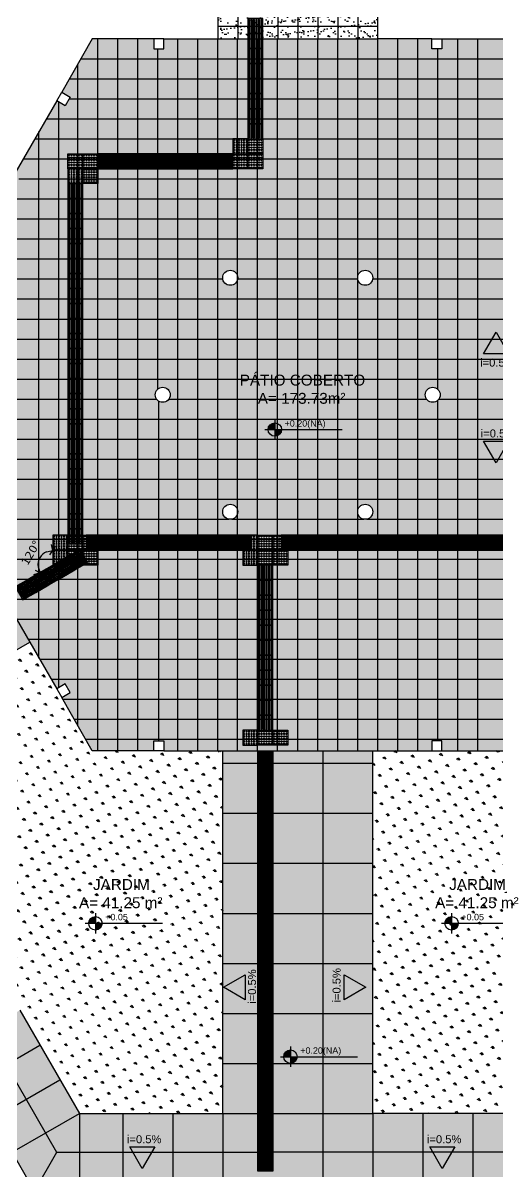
# Model space of a CAD drawing. Header units: millimetres. Extents: x 302 to 436, y 121 to 202.
# Drawn here: x 368.64 to 378.12, y 159.71 to 182.66 of the extents above; entities that cross this region are included whole.
import ezdxf

# ---------------------------------------------------------------- set-up
doc = ezdxf.new("R2010")
doc.units = ezdxf.units.MM
doc.linetypes.add('HIDDEN', pattern=[9.525, 6.35, -3.175])
for name, color, linetype in [('A-PARED', 5, 'Continuous'), ('A-PILAR', 6, 'Continuous'), ('A-PISOS', 2, 'Continuous'), ('A-PISOS-NIVEL', 1, 'Continuous'), ('AR-HACH', 252, 'Continuous'), ('AR-VEGETAÇÃO_árvores', 96, 'HIDDEN'), ('ARQ-CTA-1_075', 1, 'Continuous'), ('ARQ-CTA-1_100', 1, 'Continuous'), ('ARQ-PIS-VISTA', 8, 'Continuous'), ('ARQ-SMB-1_100', 1, 'Continuous'), ('ARQ-TXT-1_025', 6, 'Continuous'), ('ARQ-TXT-1_050', 2, 'Continuous'), ('ARQ-TXT-1_100', 2, 'Continuous'), ('ARQ_PISOTÁTIL', 8, 'Continuous')]:
    doc.layers.add(name, color=color, linetype=linetype)
doc.styles.add('ESC-50-A20', font='arial.ttf', dxfattribs={"height": 0.1})
doc.styles.add('FNDE Texto Cota 0050', font='verdana.ttf', dxfattribs={"height": 0.08})
doc.styles.add('FNDE Texto Cota 0100', font='verdana.ttf', dxfattribs={"height": 0.16})
doc.dimstyles.new('FNDE 1-0100', dxfattribs={"dimscale": 2.5, "dimtxt": 0.16, "dimasz": 0.05, "dimexe": 0.15, "dimexo": 0.15, "dimgap": 0.05, "dimtad": 1, "dimzin": 4, "dimdsep": 46, "dimtxsty": 'FNDE Texto Cota 0100', "dimblk": 'tic', "dimcen": 0.15, "dimdle": 0.15, "dimse1": 1, "dimse2": 1, "dimclrd": 251, "dimclre": 251, "dimclrt": 256, "dimaunit": 1, "dimadec": 3, "dimazin": 0, "dimtfac": 1, "dimtix": 1, "dimtmove": 2, "dimatfit": 3, "dimldrblk": 'tic', "dimfxl": 0.15, "dimtvp": 1, "dimtolj": 1, "dimtzin": 0, "dimarcsym": 0})
pattern_1 = [(37.5, (148.40046, 130.1281), (-0.00640013, 0.1957653), [0, -0.154432, 0, -0.17272, 0, -0.1651]), (7.5, (148.40046, 130.1281), (0.1798093, 0.28673004), [0, -0.083312, 0, -0.139192, 0, -0.05334]), (327.5, (148.2755, 130.1281), (0.31639695, 0.00057487), [0, -0.0508, 0, -0.18288, 0, -0.23876]), (317.5, (148.2755, 130.1281), (0.30542258, 0.08917173), [0, -0.0254, 0, -0.119888, 0, -0.13716])]
pattern_2 = [(255, (5.30388, 111.83571), (0.127, -0.21997045), [0.047625, -0.31158524]), (210, (5.30388, 111.83571), (0.127, -0.21997045), [0.047625, -0.206375]), (300, (5.30388, 111.83571), (0.21997045, 0.127), [0.047625, -0.206375])]

# ---------------------------------------------------------------- blocks, each defined once
blk = doc.blocks.new('A$C0271154C')
at = {"layer": 'ARQ_PISOTÁTIL'}
h = blk.add_hatch(color=152, dxfattribs=at)
h.dxf.hatch_style = 1
h.paths.add_polyline_path([(0.3, 0), (0.3, 0.3), (0, 0.3), (0, 0)])
at = {"layer": 'ARQ_PISOTÁTIL', "color": 1}
blk.add_lwpolyline([(0.3, 0), (0.3, 0.3), (0, 0.3), (0, 0)], close=True, dxfattribs=at)
at = {"layer": 'ARQ_PISOTÁTIL', "color": 250}
for points in [[(0.275, 0.288), (0.025, 0.288, 1), (0.025, 0.263), (0.275, 0.263, 1)], [(0.275, 0.237), (0.025, 0.237, 1), (0.025, 0.212), (0.275, 0.212, 1)], [(0.275, 0.284), (0.025, 0.284, 1), (0.025, 0.265), (0.275, 0.265, 1)], [(0.275, 0.235), (0.025, 0.235, 1), (0.025, 0.216), (0.275, 0.216, 1)], [(0.275, 0.188), (0.025, 0.188, 1), (0.025, 0.163), (0.275, 0.163, 1)], [(0.275, 0.138), (0.025, 0.138, 1), (0.025, 0.112), (0.275, 0.112, 1)], [(0.275, 0.087), (0.025, 0.087, 1), (0.025, 0.062), (0.275, 0.062, 1)], [(0.275, 0.038), (0.025, 0.038, 1), (0.025, 0.013), (0.275, 0.013, 1)], [(0.275, 0.184), (0.025, 0.184, 1), (0.025, 0.165), (0.275, 0.165, 1)], [(0.275, 0.135), (0.025, 0.135, 1), (0.025, 0.115), (0.275, 0.115, 1)], [(0.275, 0.085), (0.025, 0.085, 1), (0.025, 0.066), (0.275, 0.066, 1)], [(0.275, 0.034), (0.025, 0.034, 1), (0.025, 0.015), (0.275, 0.015, 1)]]:
    blk.add_lwpolyline(points, format="xyb", close=True, dxfattribs=at)
blk = doc.blocks.new('A$C50E27BFE')
at = {"layer": 'ARQ_PISOTÁTIL'}
h = blk.add_hatch(color=150, dxfattribs=at)
h.dxf.hatch_style = 1
h.paths.add_polyline_path([(0, 0), (0, 0.3), (0.3, 0.3), (0.3, 0)])
at = {"layer": 'ARQ_PISOTÁTIL', "color": 1}
blk.add_lwpolyline([(0, 0), (0, 0.3), (0.3, 0.3), (0.3, 0)], close=True, dxfattribs=at)
at = {"layer": 'ARQ_PISOTÁTIL', "color": 250}
for centre, radius in [((0.025, 0.275), 0.0125), ((0.025, 0.225), 0.0125), ((0.025, 0.275), 0.00625), ((0.025, 0.225), 0.00625), ((0.075, 0.275), 0.0125), ((0.075, 0.225), 0.0125), ((0.075, 0.275), 0.00625), ((0.075, 0.225), 0.00625), ((0.125, 0.275), 0.0125), ((0.125, 0.225), 0.0125), ((0.125, 0.275), 0.00625), ((0.125, 0.225), 0.00625), ((0.175, 0.275), 0.0125), ((0.175, 0.225), 0.0125), ((0.175, 0.275), 0.00625), ((0.175, 0.225), 0.00625), ((0.225, 0.275), 0.0125), ((0.225, 0.225), 0.0125), ((0.225, 0.275), 0.00625), ((0.225, 0.225), 0.00625), ((0.275, 0.275), 0.0125), ((0.275, 0.225), 0.0125), ((0.275, 0.275), 0.00625), ((0.275, 0.225), 0.00625), ((0.025, 0.175), 0.0125), ((0.025, 0.125), 0.0125), ((0.025, 0.075), 0.0125), ((0.025, 0.025), 0.0125), ((0.025, 0.175), 0.00625), ((0.025, 0.125), 0.00625), ((0.025, 0.075), 0.00625), ((0.025, 0.025), 0.00625), ((0.075, 0.175), 0.0125), ((0.075, 0.125), 0.0125), ((0.075, 0.075), 0.0125), ((0.075, 0.025), 0.0125), ((0.075, 0.175), 0.00625), ((0.075, 0.125), 0.00625), ((0.075, 0.075), 0.00625), ((0.075, 0.025), 0.00625), ((0.125, 0.175), 0.0125), ((0.125, 0.125), 0.0125), ((0.125, 0.075), 0.0125), ((0.125, 0.025), 0.0125), ((0.125, 0.175), 0.00625), ((0.125, 0.125), 0.00625), ((0.125, 0.075), 0.00625), ((0.125, 0.025), 0.00625), ((0.175, 0.175), 0.0125), ((0.175, 0.125), 0.0125), ((0.175, 0.075), 0.0125), ((0.175, 0.025), 0.0125), ((0.175, 0.175), 0.00625), ((0.175, 0.125), 0.00625), ((0.175, 0.075), 0.00625), ((0.175, 0.025), 0.00625), ((0.225, 0.175), 0.0125), ((0.225, 0.125), 0.0125), ((0.225, 0.075), 0.0125), ((0.225, 0.025), 0.0125), ((0.225, 0.175), 0.00625), ((0.225, 0.125), 0.00625), ((0.225, 0.075), 0.00625), ((0.225, 0.025), 0.00625), ((0.275, 0.175), 0.0125), ((0.275, 0.125), 0.0125), ((0.275, 0.075), 0.0125), ((0.275, 0.025), 0.0125), ((0.275, 0.175), 0.00625), ((0.275, 0.125), 0.00625), ((0.275, 0.075), 0.00625), ((0.275, 0.025), 0.00625)]:
    blk.add_circle(centre, radius, dxfattribs=at)
blk = doc.blocks.new('A$C66BD0C4F')
at = {"layer": 'ARQ-CTA-1_075', "ltscale": 10}
blk.add_hatch(color=254, dxfattribs=at).paths.add_polyline_path([(0, 0), (0, 0.3), (0.3, 0.3), (0.3, 0)])
at = {"layer": 'ARQ_PISOTÁTIL', "color": 1}
blk.add_lwpolyline([(0, 0), (0, 0.3), (0.3, 0.3), (0.3, 0)], close=True, dxfattribs=at)
at = {"layer": 'ARQ_PISOTÁTIL', "color": 250}
for points in [[(0.025, 0.287), (0.275, 0.287, -1), (0.275, 0.262), (0.025, 0.262, -1)], [(0.025, 0.237), (0.275, 0.237, -1), (0.275, 0.212), (0.025, 0.212, -1)], [(0.025, 0.284), (0.275, 0.284, -1), (0.275, 0.265), (0.025, 0.265, -1)], [(0.025, 0.234), (0.275, 0.234, -1), (0.275, 0.215), (0.025, 0.215, -1)], [(0.025, 0.187), (0.275, 0.187, -1), (0.275, 0.162), (0.025, 0.162, -1)], [(0.025, 0.137), (0.275, 0.137, -1), (0.275, 0.112), (0.025, 0.112, -1)], [(0.025, 0.087), (0.275, 0.087, -1), (0.275, 0.062), (0.025, 0.062, -1)], [(0.025, 0.037), (0.275, 0.037, -1), (0.275, 0.012), (0.025, 0.012, -1)], [(0.025, 0.184), (0.275, 0.184, -1), (0.275, 0.165), (0.025, 0.165, -1)], [(0.025, 0.134), (0.275, 0.134, -1), (0.275, 0.115), (0.025, 0.115, -1)], [(0.025, 0.084), (0.275, 0.084, -1), (0.275, 0.065), (0.025, 0.065, -1)], [(0.025, 0.034), (0.275, 0.034, -1), (0.275, 0.015), (0.025, 0.015, -1)]]:
    blk.add_lwpolyline(points, format="xyb", close=True, dxfattribs=at)
blk = doc.blocks.new('tic')
at = {"color": 251}
for p, q in [((-1, 0), (1, 0)), ((0, -1), (0, 1))]:
    blk.add_line(p, q, dxfattribs=at)
blk.add_line((-0.6, -0.6), (0.6, 0.6))
blk = doc.blocks.new('*D24')
at = {"layer": 'ARQ-CTA-1_100', "color": 251, "lineweight": -2, "ltscale": 0.1, "transparency": 16777216}
blk.add_arc((369.232, 171.822), 0.296, 114.3779, 185.6002, dxfattribs=at)
at = {"layer": 'Defpoints', "color": 0, "ltscale": 0.1, "transparency": 16777216}
for p in [(369.232, 172.427), (369.042, 172.049), (368.955, 171.662), (369.232, 171.827), (369.24, 171.827)]:
    blk.add_point(p, dxfattribs=at)
at = {"layer": 'ARQ-CTA-1_100', "color": 251, "lineweight": -2, "ltscale": 0.1, "transparency": 16777216, "xscale": 0.125, "yscale": 0.125, "zscale": 0.125}
for p, rotation in [((369.232, 172.118), 12.18895201412217), ((368.976, 171.674), 287.7891164310966)]:
    blk.add_blockref('tic', p, dxfattribs=dict(at, rotation=rotation))
at = {"layer": 'ARQ-CTA-1_100', "ltscale": 0.1, "transparency": 16777216, "insert": (368.795, 172.074), "char_height": 0.16, "attachment_point": 5, "rotation": 59.989, "style": 'FNDE Texto Cota 0100'}
blk.add_mtext('\\A1;120°', dxfattribs=at)
blk = doc.blocks.new('FNDE-Nível Planta-1_100')
at = {"linetype": 'Continuous', "ltscale": 0.5}
h = blk.add_hatch(color=1, dxfattribs=at)
h.paths.add_polyline_path([(135.657, 7.813), (135.657, 7.981, 0.414214), (135.489, 7.813)])
h.paths.add_polyline_path([(135.657, 7.813), (135.657, 7.645, 0.414214), (135.825, 7.813)])
at = {"color": 1}
for p, q in [((135.657, 8.065), (135.657, 7.561)), ((135.405, 7.813), (135.825, 7.813)), ((135.825, 7.813), (137.338, 7.813))]:
    blk.add_line(p, q, dxfattribs=at)
blk.add_circle((135.657, 7.813), 0.168, dxfattribs=at)

msp = doc.modelspace()

# ---------------------------------------------------------------- hatches: boundary and pattern name
at = {"layer": 'A-PISOS-NIVEL', "ltscale": 10}
h = msp.add_hatch(dxfattribs=at)
h.set_pattern_fill('AR-SAND', color=256, scale=0.004, style=0)
h.set_pattern_definition(pattern_1)
edge = h.paths.add_edge_path()
edge.add_arc((375.482, 182.769), 0.1, 0, 360)
edge = h.paths.add_edge_path()
edge.add_arc((372.782, 182.769), 0.1, 0, 360)
edge = h.paths.add_edge_path()
edge.add_arc((372.782, 185.774), 0.1, 0, 360)
edge = h.paths.add_edge_path()
edge.add_arc((375.482, 185.774), 0.1, 0, 360)
h.paths.add_polyline_path([(372.532, 182.344), (375.732, 182.344), (375.732, 186.199), (372.532, 186.199)])
h = msp.add_hatch(dxfattribs=at)
h.set_pattern_fill('AR-SAND', color=256, scale=0.004, style=0)
h.set_pattern_definition([(37.5, (148.4436, 130.1281), (-0.00640013, 0.1957653), [0, -0.154432, 0, -0.17272, 0, -0.1651]), (7.5, (148.4436, 130.1281), (0.1798093, 0.28673004), [0, -0.083312, 0, -0.139192, 0, -0.05334]), (327.5, (148.31863, 130.1281), (0.31639695, 0.00057487), [0, -0.0508, 0, -0.18288, 0, -0.23876]), (317.5, (148.31863, 130.1281), (0.30542258, 0.08917173), [0, -0.0254, 0, -0.119888, 0, -0.13716])])
edge = h.paths.add_edge_path()
edge.add_arc((375.482, 177.568), 0.15, 0, 360)
edge = h.paths.add_edge_path()
edge.add_arc((372.782, 177.568), 0.15, 0, 360)
edge = h.paths.add_edge_path()
edge.add_arc((371.432, 175.229), 0.15, 0, 360)
edge = h.paths.add_edge_path()
edge.add_arc((372.782, 172.891), 0.15, 0, 360)
edge = h.paths.add_edge_path()
edge.add_arc((375.482, 172.891), 0.15, 0, 360)
edge = h.paths.add_edge_path()
edge.add_arc((376.832, 175.229), 0.15, 0, 360)
h.paths.add_polyline_path([(369.411, 181.281), (369.584, 181.181), (369.484, 181.008), (369.311, 181.108)])
h.paths.add_polyline_path([(369.484, 169.451), (369.584, 169.278), (369.411, 169.178), (369.311, 169.351)])
h.paths.add_polyline_path([(378.781, 169.451), (378.954, 169.351), (381.633, 173.993), (381.46, 174.093), (381.56, 174.266), (381.557, 176.199), (381.46, 176.366), (381.633, 176.466), (378.954, 181.107), (378.781, 181.008), (378.681, 181.181), (378.854, 181.281), (378.24, 182.344), (377.012, 182.344), (377.012, 182.144), (376.812, 182.144), (376.812, 182.344), (371.452, 182.344), (371.452, 182.144), (371.252, 182.144), (371.252, 182.344), (370.024, 182.344), (366.63, 176.466), (366.804, 176.366), (366.707, 176.199), (366.704, 174.266), (366.804, 174.093), (366.63, 173.993), (370.024, 168.115), (371.252, 168.115), (371.252, 168.315), (371.452, 168.315), (371.452, 168.115), (376.812, 168.115), (376.812, 168.315), (377.012, 168.315), (377.012, 168.115), (378.24, 168.115), (378.854, 169.178), (378.681, 169.278)])
h = msp.add_hatch(dxfattribs=at)
h.set_pattern_fill('AR-SAND', color=256, scale=0.004, style=0)
h.set_pattern_definition(pattern_1)
edge = h.paths.add_edge_path()
edge.add_arc((365.676, 168.786), 0.1, 0, 360)
edge = h.paths.add_edge_path()
edge.add_arc((364.328, 171.126), 0.1, 0, 360)
edge = h.paths.add_edge_path()
edge.add_arc((368.279, 170.286), 0.1, 0, 360)
edge = h.paths.add_edge_path()
edge.add_arc((366.931, 172.626), 0.1, 0, 360)
edge = h.paths.add_edge_path()
edge.add_arc((363.785, 168.127), 0.1, 299.9781, 389.9781)
edge.add_line((363.872, 168.177), (363.472, 168.87))
edge.add_arc((363.385, 168.82), 0.1, 29.9781, 119.9781)
edge.add_line((363.335, 168.907), (359.363, 175.793))
edge.add_line((359.363, 175.793), (360.576, 176.493))
edge.add_line((360.576, 176.493), (360.676, 176.32))
edge.add_line((360.676, 176.32), (360.805, 176.394))
edge.add_line((360.805, 176.394), (363.291, 172.085))
edge.add_line((363.291, 172.085), (363.161, 172.01))
edge.add_line((363.161, 172.01), (363.261, 171.837))
edge.add_line((363.261, 171.837), (363.391, 171.912))
edge.add_line((363.391, 171.912), (363.84, 171.134))
edge.add_line((363.84, 171.134), (367.171, 173.058))
edge.add_line((367.171, 173.058), (368.771, 170.286))
edge.add_line((368.771, 170.286), (365.438, 168.363))
edge.add_line((365.438, 168.363), (365.889, 167.581))
edge.add_line((365.889, 167.581), (365.76, 167.506))
edge.add_line((365.76, 167.506), (365.86, 167.333))
edge.add_line((365.86, 167.333), (365.989, 167.407))
edge.add_line((365.989, 167.407), (368.475, 163.098))
edge.add_line((368.475, 163.098), (368.346, 163.023))
edge.add_line((368.346, 163.023), (368.445, 162.85))
edge.add_line((368.445, 162.85), (367.233, 162.15))
edge.add_line((367.233, 162.15), (363.835, 168.041))
at = {"layer": 'AR-VEGETAÇÃO_árvores'}
h = msp.add_hatch(dxfattribs=at)
h.set_pattern_fill('GRASS', color=256, scale=0.01, angle=165)
h.set_pattern_definition(pattern_2)
h.paths.add_polyline_path([(372.632, 160.865), (369.765, 160.865), (365.451, 168.37), (368.774, 170.28), (370.024, 168.115), (372.632, 168.115)])
h = msp.add_hatch(dxfattribs=at)
h.set_pattern_fill('GRASS', color=256, scale=0.01, angle=165)
h.set_pattern_definition(pattern_2)
h.paths.add_polyline_path([(375.632, 160.865), (378.5, 160.865), (382.814, 168.37), (379.49, 170.28), (378.24, 168.115), (375.632, 168.115)])
at = {"layer": 'ARQ-PIS-VISTA'}
h = msp.add_hatch(dxfattribs=at)
h.set_pattern_fill('DOTS', color=251, scale=0.08, angle=165)
h.set_pattern_definition([(165, (5.30388, 111.83571), (-0.09420631, -0.10623757), [0, -0.127])])
h.paths.add_polyline_path([(367.232, 162.152), (368.87, 159.315), (372.632, 159.315), (372.632, 151.897), (375.632, 151.897), (375.632, 159.315), (379.402, 159.315), (380.637, 161.455), (385.445, 158.681), (385.845, 159.374), (379.695, 162.921), (378.508, 160.865), (375.632, 160.865), (375.632, 168.115), (372.632, 168.115), (372.632, 160.865), (369.765, 160.865), (368.574, 162.927)])

# ---------------------------------------------------------------- linework, layer by layer
at = {"layer": 'A-PARED'}
for points in [[(369.584, 169.278), (369.484, 169.451), (369.311, 169.351), (369.411, 169.178)], [(371.252, 168.315), (371.452, 168.315), (371.452, 168.115), (371.252, 168.115)], [(377.012, 168.315), (376.812, 168.315), (376.812, 168.115), (377.012, 168.115)]]:
    msp.add_lwpolyline(points, close=True, dxfattribs=at)
for centre in [(372.782, 177.568), (375.482, 177.568), (371.432, 175.229), (376.832, 175.229), (372.782, 172.891), (375.482, 172.891)]:
    msp.add_circle(centre, 0.15, dxfattribs=at)
at = {"layer": 'A-PILAR'}
msp.add_circle((372.782, 172.891), 0.15, dxfattribs=at)
at = {"layer": 'A-PISOS'}
msp.add_line((365.436, 168.361), (368.771, 170.286), dxfattribs=at)
at = {"layer": 'A-PISOS-NIVEL', "color": 2}
for p, q in [((372.532, 186.199), (372.532, 182.344)), ((375.732, 182.344), (375.732, 186.199)), ((371.452, 182.344), (372.532, 182.344)), ((376.812, 182.344), (375.732, 182.344)), ((377.012, 182.344), (378.24, 182.344)), ((369.311, 181.108), (366.631, 176.466)), ((368.771, 170.286), (369.311, 169.351)), ((371.452, 168.115), (376.812, 168.115)), ((377.012, 168.115), (378.24, 168.115))]:
    msp.add_line(p, q, dxfattribs=at)
at = {"layer": 'A-PISOS-NIVEL', "color": 1}
for p, q in [((372.632, 160.865), (372.632, 168.115)), ((375.632, 160.865), (375.632, 168.115)), ((368.574, 162.927), (369.765, 160.865)), ((368.87, 159.315), (367.232, 162.152)), ((369.765, 160.865), (372.632, 160.865)), ((378.508, 160.865), (375.632, 160.865))]:
    msp.add_line(p, q, dxfattribs=at)
at = {"layer": 'A-PISOS-NIVEL', "color": 2}
for points in [[(371.252, 182.344), (370.024, 182.344), (369.411, 181.281)], [(371.252, 168.115), (370.024, 168.115), (369.411, 169.178)]]:
    msp.add_lwpolyline(points, dxfattribs=at)
at = {"layer": 'A-PISOS-NIVEL', "color": 5}
for points in [[(371.252, 182.144), (371.452, 182.144), (371.452, 182.344), (371.252, 182.344)], [(377.012, 182.144), (376.812, 182.144), (376.812, 182.344), (377.012, 182.344)], [(369.584, 181.181), (369.484, 181.008), (369.311, 181.108), (369.411, 181.281)]]:
    msp.add_lwpolyline(points, close=True, dxfattribs=at)
at = {"layer": 'AR-HACH'}
for p, q in [((372.932, 187.749), (372.932, 182.344)), ((373.732, 187.749), (373.732, 182.344)), ((374.132, 187.749), (374.132, 182.344)), ((374.532, 187.749), (374.532, 182.344)), ((374.932, 187.749), (374.932, 182.344)), ((375.332, 187.749), (375.332, 182.344)), ((372.532, 182.599), (375.732, 182.599)), ((370.132, 168.115), (370.132, 182.344)), ((370.532, 168.115), (370.532, 182.344)), ((370.932, 168.115), (370.932, 182.344)), ((371.732, 168.115), (371.732, 182.344)), ((372.132, 168.115), (372.132, 182.344)), ((372.532, 168.115), (372.532, 182.344)), ((372.532, 182.344), (375.732, 182.344)), ((372.93, 168.115), (372.93, 182.344)), ((373.33, 168.115), (373.33, 182.344)), ((373.73, 168.115), (373.73, 182.344)), ((374.132, 168.115), (374.132, 182.344)), ((374.532, 168.115), (374.532, 182.344)), ((374.932, 168.115), (374.932, 182.344)), ((375.332, 168.115), (375.332, 182.344)), ((375.732, 177.544), (375.732, 182.344)), ((376.132, 168.115), (376.132, 182.344)), ((376.532, 168.115), (376.532, 182.344)), ((377.332, 168.115), (377.332, 182.344)), ((377.732, 168.115), (377.732, 182.344)), ((371.332, 175.341), (371.332, 182.144)), ((376.932, 175.341), (376.932, 182.144)), ((369.732, 168.621), (369.732, 181.838)), ((369.794, 181.944), (378.471, 181.944)), ((369.563, 181.544), (378.702, 181.544)), ((369.355, 169.377), (369.355, 181.082)), ((369.563, 181.144), (378.702, 181.144)), ((369.101, 180.744), (379.164, 180.744)), ((368.955, 169.967), (368.955, 180.492)), ((368.87, 180.344), (379.395, 180.344)), ((368.639, 179.944), (379.626, 179.944)), ((368.555, 179.544), (379.857, 179.544)), ((368.177, 179.144), (380.087, 179.144)), ((367.946, 178.744), (380.318, 178.744)), ((367.715, 178.344), (380.549, 178.344)), ((367.484, 177.944), (380.78, 177.944)), ((367.4, 177.544), (372.634, 177.544)), ((372.93, 177.544), (375.334, 177.544)), ((375.332, 177.544), (375.334, 177.544)), ((375.63, 177.544), (381.011, 177.544)), ((375.732, 172.744), (375.732, 177.544)), ((367.022, 177.144), (381.242, 177.144)), ((366.791, 176.744), (381.326, 176.744)), ((366.791, 176.344), (381.473, 176.344)), ((366.704, 175.944), (381.561, 175.944)), ((366.704, 175.544), (381.561, 175.544)), ((366.704, 175.144), (371.309, 175.144)), ((371.355, 168.315), (371.355, 175.101)), ((371.556, 175.144), (376.709, 175.144)), ((376.932, 168.315), (376.932, 175.118)), ((376.956, 175.144), (381.561, 175.144)), ((366.704, 174.744), (381.561, 174.744)), ((366.704, 174.344), (381.561, 174.344)), ((366.659, 173.944), (381.606, 173.944)), ((366.89, 173.544), (381.375, 173.544)), ((367.121, 173.144), (381.144, 173.144)), ((367.171, 173.058), (368.771, 170.286)), ((367.352, 172.744), (372.752, 172.744)), ((372.812, 172.744), (375.452, 172.744)), ((375.512, 172.744), (380.913, 172.744)), ((375.732, 168.115), (375.732, 172.75)), ((367.582, 172.344), (380.682, 172.344)), ((367.813, 171.944), (380.451, 171.944)), ((368.044, 171.544), (380.221, 171.544)), ((368.128, 171.144), (379.99, 171.144)), ((368.506, 170.744), (379.759, 170.744)), ((368.737, 170.344), (379.529, 170.344)), ((368.968, 169.944), (379.296, 169.944)), ((369.199, 169.544), (379.065, 169.544)), ((369.43, 169.144), (378.834, 169.144)), ((369.661, 168.744), (378.603, 168.744)), ((369.892, 168.344), (378.372, 168.344))]:
    msp.add_line(p, q, dxfattribs=at)
at = {"layer": 'ARQ-PIS-VISTA', "color": 251}
for p, q in [((373.632, 168.115), (373.632, 159.715)), ((374.632, 168.115), (374.632, 151.897)), ((372.632, 167.865), (373.332, 167.865)), ((373.632, 167.865), (375.632, 167.865)), ((372.632, 166.865), (373.332, 166.865)), ((373.632, 166.865), (375.632, 166.865)), ((372.632, 165.865), (373.332, 165.865)), ((373.632, 165.865), (375.632, 165.865)), ((372.632, 164.865), (373.332, 164.865)), ((373.632, 164.865), (375.632, 164.865)), ((372.632, 163.865), (373.332, 163.865)), ((373.632, 163.865), (375.632, 163.865)), ((372.632, 162.865), (373.332, 162.865)), ((373.632, 162.865), (375.632, 162.865)), ((369.316, 160.088), (367.901, 162.538)), ((367.633, 161.457), (368.975, 162.232)), ((372.632, 161.865), (373.332, 161.865)), ((373.632, 161.865), (375.632, 161.865)), ((368.032, 160.764), (369.375, 161.539)), ((368.422, 160.09), (369.765, 160.865)), ((369.765, 160.865), (369.765, 159.315)), ((370.632, 160.865), (370.632, 159.315)), ((371.632, 160.865), (371.632, 159.315)), ((372.632, 160.865), (372.632, 159.315)), ((372.632, 160.865), (373.332, 160.865)), ((373.632, 160.865), (375.632, 160.865)), ((375.632, 160.865), (375.632, 159.315)), ((376.632, 160.865), (376.632, 159.315)), ((377.632, 160.865), (377.632, 159.315)), ((368.87, 159.315), (369.317, 160.09)), ((369.317, 160.09), (373.332, 160.09)), ((378.947, 160.09), (373.632, 160.09))]:
    msp.add_line(p, q, dxfattribs=at)
at = {"layer": 'ARQ-SMB-1_100', "color": 5}
for points in [[(378.1, 176.482), (378.35, 176.049), (377.85, 176.049)], [(378.1, 173.87), (377.85, 174.303), (378.35, 174.303)], [(372.647, 163.389), (373.08, 163.639), (373.08, 163.139)], [(375.496, 163.389), (375.063, 163.139), (375.063, 163.639)], [(371.024, 159.764), (370.774, 160.197), (371.274, 160.197)], [(377.024, 159.764), (376.774, 160.197), (377.274, 160.197)]]:
    msp.add_lwpolyline(points, close=True, dxfattribs=at)
at = {"layer": 'ARQ-TXT-1_025'}
msp.add_line((369.832, 172.427), (369.532, 172.427), dxfattribs=at)

# ---------------------------------------------------------------- block references
at = {"layer": 'ARQ-CTA-1_075', "color": 4, "ltscale": 10, "rotation": 270}
for p in [(373.332, 168.115), (373.332, 167.815), (373.332, 167.515), (373.332, 167.215), (373.332, 166.915), (373.332, 166.615), (373.332, 166.315), (373.332, 166.015), (373.332, 165.715), (373.332, 165.415), (373.332, 165.115), (373.332, 164.815), (373.332, 164.515), (373.332, 164.215), (373.332, 163.915), (373.332, 163.615), (373.332, 163.315), (373.332, 163.015), (373.332, 162.715), (373.332, 162.415), (373.332, 162.115), (373.332, 161.815), (373.332, 161.515), (373.332, 161.215), (373.332, 160.915), (373.332, 160.615), (373.332, 160.315), (373.332, 160.015)]:
    msp.add_blockref('A$C66BD0C4F', p, dxfattribs=at)
at = {"layer": 'ARQ-SMB-1_100', "xscale": 0.8, "yscale": 0.8, "zscale": 0.8}
for p in [(265.149, 168.284), (261.56, 158.416), (268.685, 158.416), (265.461, 155.75)]:
    msp.add_blockref('FNDE-Nível Planta-1_100', p, dxfattribs=at)
at = {"layer": 'ARQ_PISOTÁTIL', "ltscale": 10}
for name, p, rotation in [('A$C0271154C', (373.432, 182.448), 90), ('A$C0271154C', (373.432, 182.148), 90), ('A$C0271154C', (373.432, 181.848), 90), ('A$C0271154C', (373.432, 181.548), 90), ('A$C0271154C', (373.432, 181.248), 90), ('A$C0271154C', (373.432, 180.948), 90), ('A$C0271154C', (373.432, 180.648), 90), ('A$C0271154C', (373.432, 180.348), 90), ('A$C50E27BFE', (373.432, 180.348), 180), ('A$C50E27BFE', (369.832, 180.048), 180), ('A$C50E27BFE', (370.132, 180.048), 180), ('A$C50E27BFE', (373.132, 180.048), 180), ('A$C50E27BFE', (373.432, 180.048), 180), ('A$C50E27BFE', (370.132, 179.753), 180), ('A$C0271154C', (369.832, 179.153), 90), ('A$C0271154C', (369.832, 178.853), 90), ('A$C0271154C', (369.832, 178.553), 90), ('A$C0271154C', (369.832, 178.253), 90), ('A$C0271154C', (369.832, 177.953), 90), ('A$C0271154C', (369.832, 177.652), 90), ('A$C0271154C', (369.832, 177.352), 90), ('A$C0271154C', (369.832, 177.052), 90), ('A$C0271154C', (369.832, 176.752), 90), ('A$C0271154C', (369.832, 176.452), 90), ('A$C0271154C', (369.832, 176.152), 90), ('A$C0271154C', (369.832, 175.852), 90), ('A$C0271154C', (369.832, 175.552), 90), ('A$C0271154C', (369.832, 175.252), 90), ('A$C0271154C', (369.832, 174.952), 90), ('A$C0271154C', (369.832, 174.652), 90), ('A$C0271154C', (369.832, 174.352), 90), ('A$C0271154C', (369.832, 174.052), 90), ('A$C0271154C', (369.832, 173.752), 90), ('A$C0271154C', (369.832, 173.452), 90), ('A$C0271154C', (369.832, 173.152), 90), ('A$C0271154C', (369.832, 172.852), 90), ('A$C0271154C', (369.832, 172.552), 90), ('A$C0271154C', (369.832, 172.252), 90), ('A$C50E27BFE', (369.832, 172.427), 180), ('A$C50E27BFE', (370.132, 172.427), 180), ('A$C50E27BFE', (373.632, 172.427), 180), ('A$C50E27BFE', (373.932, 172.427), 180), ('A$C0271154C', (369.673, 171.73), 29.97806844523721), ('A$C50E27BFE', (369.832, 172.127), 180), ('A$C50E27BFE', (370.132, 172.127), 180), ('A$C50E27BFE', (373.632, 172.127), 180), ('A$C50E27BFE', (373.932, 172.127), 180), ('A$C0271154C', (369.413, 171.58), 29.97806844523721), ('A$C0271154C', (368.893, 171.28), 29.97806844523721), ('A$C0271154C', (369.153, 171.43), 29.97806844523721), ('A$C0271154C', (373.632, 171.527), 90), ('A$C0271154C', (368.633, 171.13), 29.97806844523721), ('A$C0271154C', (373.632, 171.227), 90), ('A$C0271154C', (373.632, 170.927), 90), ('A$C0271154C', (373.632, 170.627), 90), ('A$C0271154C', (373.632, 170.327), 90), ('A$C0271154C', (373.632, 170.027), 90), ('A$C0271154C', (373.632, 169.727), 90), ('A$C0271154C', (373.632, 169.426), 90), ('A$C0271154C', (373.632, 169.126), 90), ('A$C0271154C', (373.632, 168.826), 90), ('A$C0271154C', (373.632, 168.526), 90), ('A$C50E27BFE', (373.632, 168.526), 180), ('A$C50E27BFE', (373.932, 168.526), 180)]:
    msp.add_blockref(name, p, dxfattribs=dict(at, rotation=rotation))
at = {"layer": 'ARQ_PISOTÁTIL', "ltscale": 10, "xscale": -1}
for p in [(373.132, 180.048), (369.832, 179.453), (369.532, 172.127), (373.332, 172.127), (369.532, 171.827), (373.332, 171.827), (373.332, 168.226)]:
    msp.add_blockref('A$C50E27BFE', p, dxfattribs=at)
at = {"layer": 'ARQ_PISOTÁTIL', "ltscale": 10}
for p in [(370.132, 179.748), (370.432, 179.748), (370.732, 179.748), (371.032, 179.748), (371.332, 179.748), (371.632, 179.748), (371.932, 179.748), (372.232, 179.748), (372.532, 179.748), (369.901, 172.127), (370.201, 172.127), (370.501, 172.127), (370.801, 172.127), (371.101, 172.127), (371.401, 172.127), (371.701, 172.127), (372.001, 172.127), (372.301, 172.127), (372.601, 172.127), (372.901, 172.127), (373.801, 172.127), (374.101, 172.127), (374.401, 172.127), (374.701, 172.127), (375.001, 172.127), (375.301, 172.127), (375.601, 172.127), (375.901, 172.127), (376.201, 172.127), (376.501, 172.127), (376.801, 172.127), (377.101, 172.127), (377.401, 172.127), (377.701, 172.127), (378.001, 172.127)]:
    msp.add_blockref('A$C0271154C', p, dxfattribs=at)

# ---------------------------------------------------------------- texts
at = {"layer": 'ARQ-SMB-1_100', "style": 'ESC-50-A20'}
for tag, p in [('+0.20(NA)', (373.87, 174.594)), ('+0.05', (370.282, 164.727)), ('+0.05', (377.406, 164.727)), ('+0.20(NA)', (374.183, 162.06))]:
    msp.add_attdef(tag, p, 'NA', height=0.128, dxfattribs=at)
at = {"layer": 'ARQ-TXT-1_050', "char_height": 0.21845, "attachment_point": 1, "style": 'ESC-50-A20'}
for s, width, insert in [('\\pi1.0351;PÁTIO COBERTO     \\P\\pi1.3959;A= 173.73m²', 4.35854, (371.938, 175.632)), ('\\pi1.1789;JARDIM     \\P\\pi0.89834;A= 41.25 m²', 3.27851, (368.859, 165.551)), ('\\pi1.1789;JARDIM     \\P\\pi0.89834;A= 41.25 m²', 3.27851, (375.983, 165.551))]:
    msp.add_mtext_dynamic_manual_height_columns(s, width=width, gutter_width=1, heights=[0], dxfattribs=dict(at, insert=insert))
at = {"layer": 'ARQ-TXT-1_100', "color": 5, "char_height": 0.16, "attachment_point": 7, "style": 'FNDE Texto Cota 0050'}
for insert in [(377.781, 175.791), (377.793, 174.375), (370.717, 160.268), (376.717, 160.268)]:
    msp.add_mtext_dynamic_manual_height_columns('{\\fArial|b0|i0|c0|p34;i=0.5%}', width=0.66255, gutter_width=0.5, heights=[0], dxfattribs=dict(at, insert=insert))
at = {"layer": 'ARQ-TXT-1_100', "color": 5, "char_height": 0.16, "attachment_point": 7, "rotation": 90, "style": 'FNDE Texto Cota 0050'}
for insert in [(373.3, 163.057), (374.992, 163.082)]:
    msp.add_mtext_dynamic_manual_height_columns('{\\fArial|b0|i0|c0|p34;i=0.5%}', width=0.66255, gutter_width=0.5, heights=[0], dxfattribs=dict(at, insert=insert))

# ---------------------------------------------------------------- dimensions: what is measured, and where the dimension line sits
at = {"layer": 'ARQ-CTA-1_100', "ltscale": 0.1}
dim = msp.add_angular_dim_2l(base=(369.042, 172.049), line1=((369.232, 171.827), (369.232, 172.427)), line2=((368.955, 171.662), (369.24, 171.827)), text='120°', dimstyle='FNDE 1-0100', dxfattribs=at)
dim.commit()
dim.dimension.update_dxf_attribs({"geometry": '*D24', "text_midpoint": (368.795, 172.074)})

doc.saveas('drawing.dxf')
